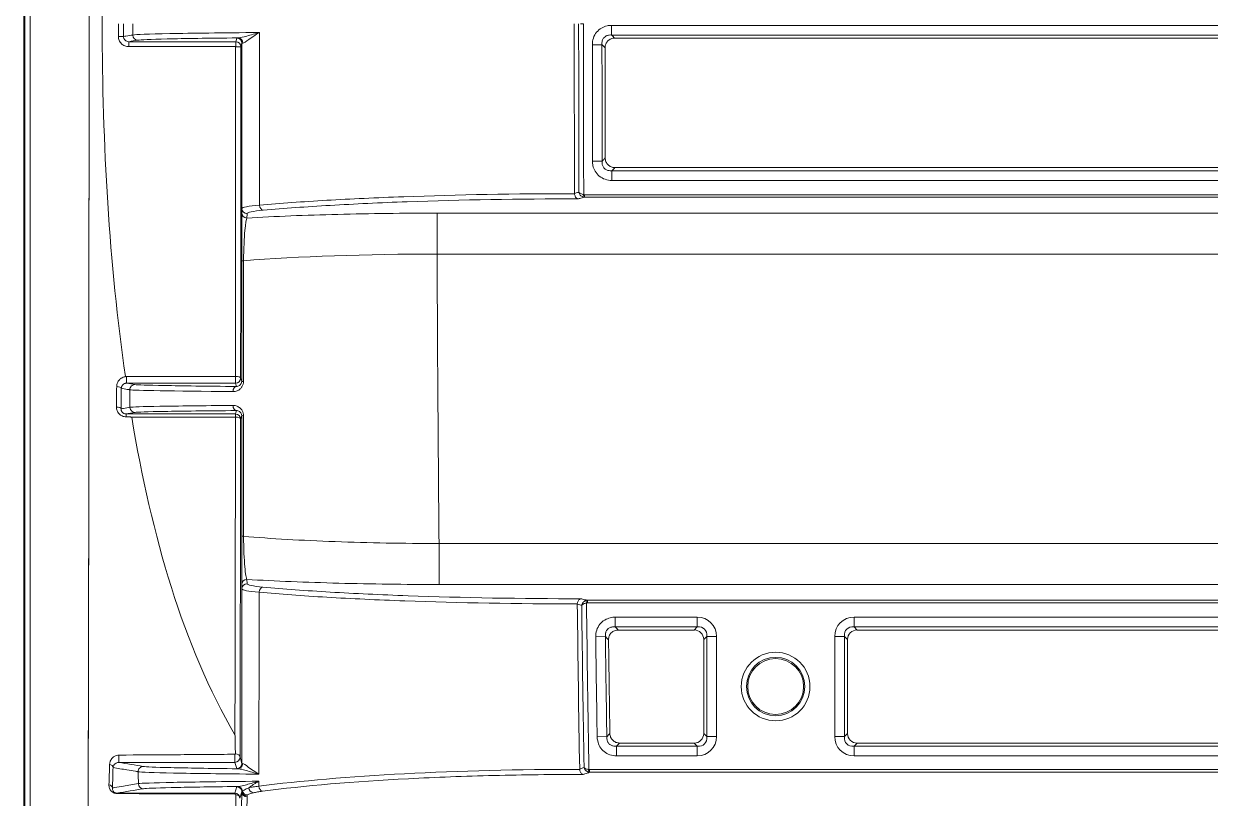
# Model space of a CAD drawing. Header units: inches. Extents: x -3 to 209, y -384 to 20.
# Drawn here: x 199.685 to 200.566, y -371.003 to -370.428 of the extents above; entities that cross this region are included whole.
import ezdxf

# ---------------------------------------------------------------- set-up
doc = ezdxf.new("R2010")
doc.units = ezdxf.units.IN
doc.header["$MEASUREMENT"] = 0
doc.layers.add('HVAC-Equipos', color=3, linetype='Continuous')

# ---------------------------------------------------------------- blocks, each defined once
blk = doc.blocks.new('td-100-silent')
at = {"lineweight": 0}
for p, q in [((0.04148, -0.104), (0.04148, 0.104)), ((0.04098, 0.10352), (0.04098, -0.10352)), ((0.04086, -0.09998), (0.04086, 0.09998)), ((0.09502, 0), (0.09531, 0)), ((0.09805, -0.00016), (0.28037, -0.00016)), ((0.09805, -0.00016), (0.09805, -0.0011)), ((0.28037, -0.0011), (0.09805, -0.0011)), ((0.05107, -0.00175), (0.06148, -0.00175)), ((0.05107, -0.00223), (0.05107, -0.00175)), ((0.06148, -0.00223), (0.05107, -0.00223)), ((0.06148, -0.00175), (0.06158, -0.00139)), ((0.06148, -0.00223), (0.06148, -0.00175)), ((0.06208, -0.00189), (0.06198, -0.00225)), ((0.09617, -0.00204), (0.09711, -0.00204)), ((0.28006, -0.0014), (0.09835, -0.0014)), ((0.09618, -0.01337), (0.09712, -0.01337)), ((0.09806, -0.01431), (0.09806, -0.01525)), ((0.09806, -0.01431), (0.28037, -0.01431)), ((0.09837, -0.014), (0.28006, -0.014)), ((0.28037, -0.01525), (0.09806, -0.01525)), ((0.09526, -0.01686), (0.09533, -0.01663)), ((0.09542, -0.01664), (0.2753, -0.01664)), ((0.09542, -0.01664), (0.09542, -0.01689)), ((0.2753, -0.01689), (0.09542, -0.01689)), ((0.06207, -0.01841), (0.06208, -0.01799)), ((0.08107, -0.01843), (0.2753, -0.01843)), ((0.08107, -0.02242), (0.08107, -0.01843)), ((0.06258, -0.01849), (0.06257, -0.01891)), ((0.2753, -0.02242), (0.08107, -0.02242)), ((0.05087, -0.03432), (0.06146, -0.03432)), ((0.05087, -0.03432), (0.05087, -0.03498)), ((0.06146, -0.03432), (0.06146, -0.03498)), ((0.06196, -0.03448), (0.06206, -0.0348)), ((0.06146, -0.03498), (0.05087, -0.03498)), ((0.06155, -0.0353), (0.06146, -0.03498)), ((0.05081, -0.03797), (0.06146, -0.03797)), ((0.05081, -0.03825), (0.05081, -0.03797)), ((0.06146, -0.03797), (0.06155, -0.03765)), ((0.06146, -0.03829), (0.06146, -0.03797)), ((0.06146, -0.03829), (0.05136, -0.03829)), ((0.06206, -0.03814), (0.06196, -0.03847)), ((0.08126, -0.05457), (0.08126, -0.05058)), ((0.08126, -0.05058), (0.2753, -0.05058)), ((0.06257, -0.05408), (0.06258, -0.05449)), ((0.06208, -0.05499), (0.06207, -0.05458)), ((0.2753, -0.05457), (0.08126, -0.05457)), ((0.0956, -0.05637), (0.09553, -0.05614)), ((0.09569, -0.05611), (0.2753, -0.05611)), ((0.09569, -0.05611), (0.09569, -0.05636)), ((0.2753, -0.05636), (0.09569, -0.05636)), ((0.09838, -0.05775), (0.10637, -0.05775)), ((0.09838, -0.05775), (0.09838, -0.05869)), ((0.10637, -0.05869), (0.09838, -0.05869)), ((0.10606, -0.059), (0.10637, -0.05869)), ((0.10637, -0.05775), (0.10637, -0.05869)), ((0.12163, -0.05775), (0.25019, -0.05775)), ((0.12163, -0.05869), (0.12163, -0.05775)), ((0.25019, -0.05869), (0.12163, -0.05869)), ((0.12163, -0.05869), (0.12194, -0.059)), ((0.09744, -0.05964), (0.0965, -0.05966)), ((0.10606, -0.059), (0.09869, -0.059)), ((0.10731, -0.05963), (0.107, -0.05994)), ((0.107, -0.06906), (0.107, -0.05994)), ((0.10731, -0.06937), (0.10731, -0.05963)), ((0.10825, -0.05963), (0.10731, -0.05963)), ((0.10825, -0.05963), (0.10825, -0.06937)), ((0.11975, -0.06937), (0.11975, -0.05963)), ((0.12069, -0.05963), (0.11975, -0.05963)), ((0.12069, -0.05963), (0.12069, -0.06937)), ((0.121, -0.05994), (0.12069, -0.05963)), ((0.121, -0.06906), (0.121, -0.05994)), ((0.24988, -0.059), (0.12194, -0.059)), ((0.107, -0.06906), (0.10731, -0.06937)), ((0.12069, -0.06937), (0.121, -0.06906)), ((0.09758, -0.06938), (0.09664, -0.0694)), ((0.09852, -0.07031), (0.10637, -0.07031)), ((0.09852, -0.07031), (0.09852, -0.07125)), ((0.09882, -0.07), (0.10606, -0.07)), ((0.10637, -0.07031), (0.10606, -0.07)), ((0.10637, -0.07031), (0.10637, -0.07125)), ((0.10825, -0.06937), (0.10731, -0.06937)), ((0.12069, -0.06937), (0.11975, -0.06937)), ((0.12194, -0.07), (0.12163, -0.07031)), ((0.12163, -0.07125), (0.12163, -0.07031)), ((0.12163, -0.07031), (0.25019, -0.07031)), ((0.12194, -0.07), (0.24988, -0.07)), ((0.05011, -0.07117), (0.05011, -0.07189)), ((0.0614, -0.07108), (0.0614, -0.07189)), ((0.0619, -0.07139), (0.06208, -0.07199)), ((0.10637, -0.07125), (0.09852, -0.07125)), ((0.25019, -0.07125), (0.12163, -0.07125)), ((0.0614, -0.07189), (0.05011, -0.07189)), ((0.06158, -0.07249), (0.0614, -0.07189)), ((0.09577, -0.07282), (0.09583, -0.07258)), ((0.09591, -0.07259), (0.29, -0.07259)), ((0.09591, -0.07259), (0.09591, -0.07284)), ((0.29, -0.07284), (0.09591, -0.07284)), ((0.04993, -0.07488), (0.06139, -0.07488)), ((0.04993, -0.07492), (0.04993, -0.07488)), ((0.06139, -0.07488), (0.06158, -0.07424)), ((0.06139, -0.07496), (0.06139, -0.07488)), ((0.06186, -0.08498), (0.06208, -0.07475)), ((0.06208, -0.07475), (0.06189, -0.07538)), ((0.06258, -0.07525), (0.06236, -0.08571))]:
    blk.add_line(p, q, dxfattribs=at)
at = {"lineweight": 0, "extrusion": (0, 0, -1)}
for radius in [0.00334, 0.00272, 0.00272]:
    blk.add_circle((-0.114, -0.0645), radius, dxfattribs=at)
at = {"lineweight": 0}
blk.add_circle((0.114, -0.0645), 0.00284, dxfattribs=at)
for centre, major_axis, ratio, start_param, end_param in [((0.04694, 0), (0, 0.1041), 0.002618, 3.332966, 6.091844), ((0.04694, 0), (0, -0.104), 0.002618, 0.209374, 2.932219), ((0.05197, -0.0011), (-0.000082, 0.000493), 0.998592, 1.406197, 2.976355), ((0.05007, -0.00125), (0.0005, 0), 0.011926, 0.052364, 1.570801), ((0.0612, 0), (0, -0.104), 0.002631, 1.234527, 1.549304), ((0.06148, -0.00225), (0.000479, -0.000144), 0.999958, 0.291485, 1.862235), ((0.06148, -0.00225), (0.0005, 0), 0.02149, 0.002617, 1.570796), ((0.06158, -0.00189), (0.000479, -0.000144), 0.999958, 0.291485, 1.862235), ((0.06168, -0.00188), (0.000025, -0.000499), 0.984964, 1.521822, 3.091058), ((0.0617, 0), (0, -0.1045), 0.002618, 1.234527, 1.549304), ((0.06257, -0.01841), (0.0005, -0.000015), 0.996191, 3.171622, 4.74219), ((0.06258, -0.01799), (0.0005, -0.000015), 0.996191, 3.171622, 4.74219), ((0.06416, -0.01765), (0.000044, -0.000498), 0.711098, 4.651462, 6.158905), ((0.06256, -0.02306), (0.0005, 0), 0.003222, 3.144211, 4.033731), ((0.06146, -0.03448), (0.0005, 0), 0.329967, 0.002773, 1.571098), ((0.06146, -0.03448), (-0.000479, -0.000144), 0.999958, 1.279357, 2.850108), ((0.04985, -0.03548), (0.0005, -0.000006), 0.33954, 0.05567, 1.47617), ((0.05168, -0.03562), (0.000082, 0.000493), 0.998589, 0.165058, 1.741765), ((0.06155, -0.0358), (-0.000004, -0.0005), 0.663929, 3.153263, 4.7218), ((0.06256, -0.0348), (0.0005, 0), 0.005057, 3.144211, 4.031134), ((0.04983, -0.03748), (0.0005, -0.000007), 0.358597, 0.056094, 1.462009), ((0.05169, -0.03733), (-0.000082, 0.000493), 0.998595, 1.412562, 2.976182), ((0.06155, -0.03715), (0.000004, -0.0005), 0.664268, 4.711692, 6.271511), ((0.06146, -0.03848), (0.000479, -0.000144), 0.999958, 0.291485, 1.862235), ((0.0612, 0), (0, -0.104), 0.002631, 0.842841, 1.193769), ((0.06146, -0.03847), (0.0005, -0.000001), 0.368158, 0.002816, 1.571178), ((0.0617, 0), (0, -0.1045), 0.002618, 0.818743, 1.193769), ((0.06256, -0.03814), (-0.0005, 0), 0.005629, 0.002618, 0.888586), ((0.06256, -0.04988), (-0.0005, 0), 0.007868, 0.002618, 0.884375), ((0.06257, -0.05458), (-0.0005, -0.000015), 0.996191, 4.682588, 6.253156), ((0.06258, -0.05499), (-0.0005, -0.000015), 0.996191, 4.682588, 6.253156), ((0.06413, -0.05532), (-0.000045, -0.000498), 0.717451, 3.267036, 4.785154), ((0.10612, -0.05988), (0.000962, 0.000962), 0.735147, 5.55641, 7.00996), ((0.12188, -0.05988), (0.000962, -0.000962), 0.735147, 2.414818, 3.868368), ((0.10594, -0.06006), (-0.000795, -0.000795), 0.889126, 2.414818, 3.868368), ((0.12206, -0.06006), (0.000795, -0.000795), 0.889126, 2.414818, 3.868368), ((0.10594, -0.06894), (-0.000795, 0.000795), 0.889126, 2.414818, 3.868368), ((0.12206, -0.06894), (0.000795, 0.000795), 0.889126, 2.414818, 3.868368), ((0.10612, -0.06912), (0.000962, -0.000962), 0.735147, 5.55641, 7.00996), ((0.12188, -0.06912), (0.000962, 0.000962), 0.735147, 2.414818, 3.868368), ((0.0614, -0.07138), (-0.000479, -0.000144), 0.999958, 1.279357, 2.850108), ((0.0614, -0.07139), (0.0005, -0.000001), 0.683139, 0.003585, 1.480991), ((0.04905, -0.0724), (0.0005, -0.000017), 0.692587, 0.072618, 1.267345), ((0.05249, -0.07278), (0.000082, 0.000493), 0.998583, 0.164748, 1.752226), ((0.06158, -0.07198), (-0.000479, -0.000144), 0.999958, 1.279357, 2.850108), ((0.06165, -0.072), (-0.000029, -0.000499), 0.988802, 0.058508, 1.630621), ((0.04899, -0.07439), (0.0005, -0.000018), 0.711608, 0.074561, 1.256881), ((0.05251, -0.07395), (-0.000082, 0.000493), 0.998599, 1.423256, 2.975907), ((0.06139, -0.07538), (0.000479, -0.000144), 0.999958, 0.291485, 1.862235), ((0.06139, -0.07538), (0.0005, -0.000001), 0.721303, 0.00378, 1.404343), ((0.06158, -0.07475), (0.000479, -0.000144), 0.999958, 0.381014, 1.862235), ((0.06166, -0.07473), (0.000028, -0.000499), 0.987796, 1.701458, 3.085534), ((0.06258, -0.07465), (-0.000499, -0.000031), 0.992518, 0.027749, 1.509274), ((0.06158, -0.07475), (0.00009, 0.000571), 0.86178, 4.847584, 4.937114), ((0.06258, -0.07475), (-0.0005, 0.000011), 0.992543, 0.021479, 1.591956), ((0.06263, -0.07455), (-0.000335, 0.000371), 0.983654, 1.030536, 2.398195), ((0.0632, -0.07434), (-0.000116, 0.000486), 0.883302, 1.372551, 2.878614), ((0.06409, -0.07419), (-0.000064, 0.000496), 0.724325, 1.489935, 2.963898), ((0.06158, -0.07525), (0.00016, 0.00107), 0.92588, 4.85268, 4.942209)]:
    blk.add_ellipse(centre, major_axis=major_axis, ratio=ratio, start_param=start_param, end_param=end_param, dxfattribs=at)
at = {"lineweight": 0, "extrusion": (0, 0, -1)}
for centre, major_axis in [((0.10612, -0.05988), (-0.00159, -0.00159)), ((0.12188, -0.05988), (0.00159, -0.00159)), ((0.10612, -0.06912), (-0.00159, 0.00159)), ((0.12188, -0.06912), (0.00159, 0.00159))]:
    blk.add_ellipse(centre, major_axis=major_axis, ratio=0.889126, start_param=2.414818, end_param=3.868368, dxfattribs=at)
at = {"lineweight": 0}
for points, knots in [([(0.05075, -0.03432), (0.04997, -0.02887), (0.0494, -0.02317), (0.04867, -0.01172), (0.04849, -0.00592), (0.04849, 0.00584), (0.04867, 0.01168), (0.0494, 0.02314), (0.04996, 0.02882), (0.05075, 0.03432)], [0, 0, 0, 0, 0.25, 0.25, 0.5, 0.5, 0.75, 0.75, 1, 1, 1, 1]), ([(0.05057, -0.00125), (0.05058, -0.00124), (0.05059, -0.00124), (0.0506, -0.00124), (0.05067, -0.00123), (0.05073, -0.00122), (0.0508, -0.00121), (0.05103, -0.00117), (0.05125, -0.00113), (0.05147, -0.0011)], [0, 0, 0, 0, 0.030356, 0.030356, 0.030356, 0.261457, 0.261457, 0.261457, 1, 1, 1, 1]), ([(0.05147, -0.0011), (0.05175, -0.00105), (0.05296, -0.00101), (0.05719, -0.00092), (0.06012, -0.00089), (0.06381, -0.00085)], [0, 0, 0, 0, 0.5, 0.5, 1, 1, 1, 1]), ([(0.06168, -0.00138), (0.06186, -0.00137), (0.06206, -0.00133), (0.06229, -0.00127), (0.06265, -0.00119), (0.06306, -0.00106), (0.06351, -0.00094), (0.0636, -0.00091), (0.0637, -0.00088), (0.0638, -0.00086), (0.0638, -0.00086), (0.06381, -0.00086), (0.06381, -0.00085)], [0, 0, 0, 0, 0.346114, 0.346114, 0.346114, 0.882693, 0.882693, 0.882693, 0.995468, 0.995468, 0.995468, 1, 1, 1, 1]), ([(0.09617, -0.00204), (0.09617, -0.00182), (0.0962, -0.0016), (0.09627, -0.0014), (0.09634, -0.00119), (0.09645, -0.00099), (0.09659, -0.00083), (0.09672, -0.00067), (0.09688, -0.00053), (0.09705, -0.00043), (0.09722, -0.00032), (0.09742, -0.00025), (0.09761, -0.0002), (0.09775, -0.00017), (0.0979, -0.00016), (0.09805, -0.00016)], [0, 0, 0, 0, 0.220036, 0.220036, 0.220036, 0.441092, 0.441092, 0.441092, 0.649184, 0.649184, 0.649184, 0.851916, 0.851916, 0.851916, 1, 1, 1, 1]), ([(0.09805, -0.0011), (0.09797, -0.00109), (0.09789, -0.00109), (0.09781, -0.0011), (0.09771, -0.00111), (0.0976, -0.00114), (0.09751, -0.00119), (0.09744, -0.00123), (0.09737, -0.00129), (0.09731, -0.00135), (0.0973, -0.00136), (0.09729, -0.00138), (0.09728, -0.00139), (0.09722, -0.00147), (0.09717, -0.00156), (0.09714, -0.00165), (0.09714, -0.00166), (0.09714, -0.00168), (0.09713, -0.00169), (0.0971, -0.0018), (0.0971, -0.00192), (0.09711, -0.00204)], [0, 0, 0, 0, 0.156634, 0.156634, 0.156634, 0.358485, 0.358485, 0.358485, 0.52393, 0.52393, 0.52393, 0.555689, 0.555689, 0.555689, 0.746216, 0.746216, 0.746216, 0.770123, 0.770123, 0.770123, 1, 1, 1, 1]), ([(0.05107, -0.00223), (0.051, -0.00223), (0.05094, -0.00223), (0.05081, -0.0022), (0.05075, -0.00218), (0.05063, -0.00213), (0.05057, -0.0021), (0.05046, -0.00203), (0.05041, -0.00199), (0.05032, -0.0019), (0.05027, -0.00185), (0.0502, -0.00174), (0.05017, -0.00168), (0.05012, -0.00156), (0.0501, -0.0015), (0.05008, -0.00137), (0.05007, -0.00131), (0.05007, -0.00124)], [0, 0, 0, 0, 0.125, 0.125, 0.25, 0.25, 0.375, 0.375, 0.5, 0.5, 0.625, 0.625, 0.75, 0.75, 0.875, 0.875, 1, 1, 1, 1]), ([(0.05057, -0.00125), (0.05057, -0.00128), (0.05057, -0.00131), (0.05058, -0.00138), (0.05059, -0.00141), (0.05062, -0.00147), (0.05063, -0.0015), (0.05067, -0.00155), (0.05069, -0.00158), (0.05076, -0.00165), (0.05082, -0.00168), (0.05094, -0.00173), (0.051, -0.00175), (0.05107, -0.00175)], [0, 0, 0, 0, 0.125, 0.125, 0.25, 0.25, 0.375, 0.375, 0.5, 0.5, 0.75, 0.75, 1, 1, 1, 1]), ([(0.06168, -0.00138), (0.05878, -0.00141), (0.05648, -0.00144), (0.05316, -0.00152), (0.05221, -0.00156), (0.05197, -0.0016)], [0, 0, 0, 0, 0.5, 0.5, 1, 1, 1, 1]), ([(0.09618, -0.01337), (0.09618, -0.01213), (0.09618, -0.01089), (0.09618, -0.00965), (0.09617, -0.00841), (0.09617, -0.00717), (0.09617, -0.00593), (0.09617, -0.00464), (0.09617, -0.00334), (0.09617, -0.00204)], [0, 0, 0, 0, 0.3281, 0.3281, 0.3281, 0.656201, 0.656201, 0.656201, 1, 1, 1, 1]), ([(0.09711, -0.00204), (0.09711, -0.00215), (0.09711, -0.00227), (0.09711, -0.00238), (0.09711, -0.00259), (0.09711, -0.00279), (0.09711, -0.003), (0.09711, -0.00646), (0.09712, -0.00991), (0.09712, -0.01337)], [0, 0, 0, 0, 0.030355, 0.030355, 0.030355, 0.084959, 0.084959, 0.084959, 1, 1, 1, 1]), ([(0.09742, -0.00234), (0.09732, -0.00225), (0.09723, -0.00216), (0.09714, -0.00207), (0.09713, -0.00206), (0.09712, -0.00205), (0.09711, -0.00204)], [0, 0, 0, 0, 0.890715, 0.890715, 0.890715, 1, 1, 1, 1]), ([(0.09835, -0.0014), (0.09829, -0.0014), (0.09823, -0.00141), (0.09811, -0.00143), (0.09805, -0.00145), (0.09793, -0.00149), (0.09788, -0.00152), (0.09778, -0.00159), (0.09773, -0.00163), (0.09764, -0.00172), (0.0976, -0.00176), (0.09753, -0.00187), (0.09751, -0.00192), (0.09746, -0.00204), (0.09744, -0.0021), (0.09742, -0.00222), (0.09742, -0.00228), (0.09742, -0.00234)], [0, 0, 0, 0, 0.125, 0.125, 0.25, 0.25, 0.375, 0.375, 0.5, 0.5, 0.625, 0.625, 0.75, 0.75, 0.875, 0.875, 1, 1, 1, 1]), ([(0.09742, -0.00234), (0.09742, -0.00236), (0.09742, -0.00237), (0.09742, -0.00238), (0.09742, -0.00259), (0.09742, -0.00279), (0.09742, -0.003), (0.09742, -0.00635), (0.09742, -0.00971), (0.09743, -0.01306)], [0, 0, 0, 0, 0.003487, 0.003487, 0.003487, 0.061211, 0.061211, 0.061211, 1, 1, 1, 1]), ([(0.09806, -0.01525), (0.09785, -0.01525), (0.09763, -0.01521), (0.09742, -0.01514), (0.09722, -0.01507), (0.09702, -0.01496), (0.09685, -0.01483), (0.09669, -0.0147), (0.09656, -0.01454), (0.09645, -0.01436), (0.09635, -0.01419), (0.09627, -0.014), (0.09623, -0.0138), (0.0962, -0.01366), (0.09618, -0.01352), (0.09618, -0.01337)], [0, 0, 0, 0, 0.220371, 0.220371, 0.220371, 0.441759, 0.441759, 0.441759, 0.650229, 0.650229, 0.650229, 0.853402, 0.853402, 0.853402, 1, 1, 1, 1]), ([(0.09712, -0.01337), (0.09713, -0.01336), (0.09715, -0.01335), (0.09716, -0.01334), (0.09723, -0.01326), (0.0973, -0.01319), (0.09737, -0.01312), (0.09739, -0.0131), (0.09741, -0.01308), (0.09743, -0.01306)], [0, 0, 0, 0, 0.109287, 0.109287, 0.109287, 0.818359, 0.818359, 0.818359, 1, 1, 1, 1]), ([(0.09712, -0.01337), (0.09712, -0.01345), (0.09712, -0.01353), (0.09713, -0.01361), (0.09714, -0.01371), (0.09717, -0.01381), (0.09722, -0.0139), (0.09726, -0.01398), (0.09731, -0.01405), (0.09738, -0.01411), (0.09739, -0.01412), (0.0974, -0.01413), (0.09742, -0.01414), (0.09749, -0.0142), (0.09759, -0.01424), (0.09768, -0.01427), (0.09769, -0.01428), (0.0977, -0.01428), (0.09771, -0.01428), (0.09783, -0.01431), (0.09795, -0.01432), (0.09806, -0.01431)], [0, 0, 0, 0, 0.155063, 0.155063, 0.155063, 0.357434, 0.357434, 0.357434, 0.523879, 0.523879, 0.523879, 0.55508, 0.55508, 0.55508, 0.745831, 0.745831, 0.745831, 0.769833, 0.769833, 0.769833, 1, 1, 1, 1]), ([(0.09743, -0.01306), (0.09743, -0.01312), (0.09743, -0.01319), (0.09746, -0.01331), (0.09747, -0.01337), (0.09752, -0.01348), (0.09755, -0.01354), (0.09762, -0.01364), (0.09765, -0.01369), (0.09774, -0.01377), (0.09779, -0.01381), (0.09789, -0.01388), (0.09795, -0.01391), (0.09806, -0.01395), (0.09812, -0.01397), (0.09824, -0.01399), (0.09831, -0.014), (0.09837, -0.014)], [0, 0, 0, 0, 0.125, 0.125, 0.25, 0.25, 0.375, 0.375, 0.5, 0.5, 0.625, 0.625, 0.75, 0.75, 0.875, 0.875, 1, 1, 1, 1]), ([(0.09837, -0.014), (0.09835, -0.01402), (0.09833, -0.01404), (0.09831, -0.01406), (0.09823, -0.01414), (0.09815, -0.01422), (0.09806, -0.01431)], [0, 0, 0, 0, 0.181641, 0.181641, 0.181641, 1, 1, 1, 1]), ([(0.06381, -0.01765), (0.06582, -0.01748), (0.06799, -0.01732), (0.07267, -0.01705), (0.0752, -0.01693), (0.08306, -0.01664), (0.08871, -0.01654), (0.09444, -0.01654)], [0, 0, 0, 0, 0.25, 0.25, 0.5, 0.5, 1, 1, 1, 1]), ([(0.09479, -0.01704), (0.08906, -0.01704), (0.08341, -0.01713), (0.07555, -0.01742), (0.07302, -0.01754), (0.06834, -0.01781), (0.06617, -0.01797), (0.06416, -0.01815)], [0, 0, 0, 0, 0.5, 0.5, 0.75, 0.75, 1, 1, 1, 1]), ([(0.09444, -0.01651), (0.09449, -0.0165), (0.09455, -0.01649), (0.09461, -0.01647), (0.09469, -0.01645), (0.09478, -0.01643), (0.09486, -0.01641)], [0, 0, 0, 0, 0.399914, 0.399914, 0.399914, 1, 1, 1, 1]), ([(0.09444, -0.01654), (0.09444, -0.01659), (0.09445, -0.01664), (0.09446, -0.01669), (0.09448, -0.01673), (0.09449, -0.01678), (0.09451, -0.01682), (0.09453, -0.01686), (0.09456, -0.01689), (0.09459, -0.01693), (0.09462, -0.01696), (0.09465, -0.01699), (0.09469, -0.01701), (0.09472, -0.01702), (0.09475, -0.01704), (0.09478, -0.01704), (0.09478, -0.01704), (0.09479, -0.01704), (0.09479, -0.01704)], [0, 0, 0, 0, 0.181957, 0.181957, 0.181957, 0.362775, 0.362775, 0.362775, 0.559656, 0.559656, 0.559656, 0.793128, 0.793128, 0.793128, 0.994428, 0.994428, 0.994428, 1, 1, 1, 1]), ([(0.09542, -0.01689), (0.09533, -0.01691), (0.09525, -0.01693), (0.09517, -0.01695), (0.0951, -0.01697), (0.09502, -0.01698), (0.09495, -0.017), (0.09492, -0.01701), (0.09488, -0.01702), (0.09484, -0.01703), (0.09482, -0.01703), (0.09481, -0.01704), (0.09479, -0.01704)], [0, 0, 0, 0, 0.396638, 0.396638, 0.396638, 0.737061, 0.737061, 0.737061, 0.915308, 0.915308, 0.915308, 1, 1, 1, 1]), ([(0.09486, -0.01641), (0.09487, -0.01642), (0.09489, -0.01644), (0.09493, -0.01648), (0.09495, -0.01649), (0.09499, -0.01652), (0.09505, -0.01655), (0.09511, -0.01657), (0.09516, -0.01659), (0.09521, -0.0166), (0.09526, -0.01661), (0.09528, -0.01662), (0.09531, -0.01662), (0.09533, -0.01663)], [0, 0, 0, 0, 0.04536, 0.15332, 0.290146, 0.290146, 0.636579, 0.636579, 0.636579, 0.877693, 0.877693, 0.877693, 1, 1, 1, 1]), ([(0.09486, -0.01641), (0.09487, -0.01646), (0.09489, -0.01651), (0.09493, -0.0166), (0.09496, -0.01664), (0.09503, -0.01672), (0.09507, -0.01676), (0.09516, -0.01682), (0.09521, -0.01684), (0.09526, -0.01686)], [0, 0, 0, 0, 0.25, 0.25, 0.5, 0.5, 0.75, 0.75, 1, 1, 1, 1]), ([(0.06206, -0.02306), (0.06206, -0.02178), (0.06206, -0.02059), (0.06206, -0.019), (0.06207, -0.01852), (0.06207, -0.01841)], [0, 0, 0, 0, 0.5, 0.5, 1, 1, 1, 1]), ([(0.06257, -0.01891), (0.0653, -0.01875), (0.06828, -0.01863), (0.07456, -0.01847), (0.07778, -0.01843), (0.08107, -0.01843)], [0, 0, 0, 0, 0.5, 0.5, 1, 1, 1, 1]), ([(0.06257, -0.01891), (0.0625, -0.01901), (0.06243, -0.01943), (0.06231, -0.02083), (0.06225, -0.02189), (0.06224, -0.02306)], [0, 0, 0, 0, 0.5, 0.5, 1, 1, 1, 1]), ([(0.05075, -0.03432), (0.05074, -0.03433), (0.05069, -0.03435), (0.05067, -0.03435), (0.05058, -0.03438), (0.0505, -0.03441), (0.05042, -0.03445), (0.05037, -0.03448), (0.05033, -0.03451), (0.05028, -0.03455), (0.05024, -0.03458), (0.0502, -0.03462), (0.05016, -0.03466), (0.05012, -0.0347), (0.05009, -0.03475), (0.05006, -0.0348), (0.05003, -0.03484), (0.05, -0.03489), (0.04998, -0.03494), (0.04996, -0.03499), (0.04994, -0.03505), (0.04993, -0.0351), (0.04991, -0.03517), (0.0499, -0.03524), (0.0499, -0.03532)], [0, 0, 0, 0, 0.015778, 0.061008, 0.061008, 0.244043, 0.244043, 0.244043, 0.363198, 0.363198, 0.363198, 0.482345, 0.482345, 0.482345, 0.601473, 0.601473, 0.601473, 0.720582, 0.720582, 0.720582, 0.839678, 0.839678, 0.839678, 1, 1, 1, 1]), ([(0.05087, -0.03498), (0.05083, -0.03498), (0.0508, -0.03499), (0.05073, -0.035), (0.05069, -0.03501), (0.0506, -0.03506), (0.05054, -0.0351), (0.05047, -0.03517), (0.05045, -0.03519), (0.05042, -0.03525), (0.0504, -0.03527), (0.05038, -0.03533), (0.05037, -0.03536), (0.05036, -0.03542), (0.05035, -0.03545), (0.05035, -0.03548)], [0, 0, 0, 0, 0.125, 0.125, 0.25, 0.25, 0.5, 0.5, 0.625, 0.625, 0.75, 0.75, 0.875, 0.875, 1, 1, 1, 1]), ([(0.05118, -0.03562), (0.05116, -0.03562), (0.05115, -0.03561), (0.05113, -0.03561), (0.05106, -0.0356), (0.05099, -0.03559), (0.05092, -0.03558), (0.05073, -0.03554), (0.05054, -0.03551), (0.05035, -0.03548)], [0, 0, 0, 0, 0.063181, 0.063181, 0.063181, 0.315903, 0.315903, 0.315903, 1, 1, 1, 1]), ([(0.05119, -0.03733), (0.05119, -0.03706), (0.05119, -0.03678), (0.05119, -0.03651), (0.05118, -0.03621), (0.05118, -0.03592), (0.05118, -0.03562)], [0, 0, 0, 0, 0.478852, 0.478852, 0.478852, 1, 1, 1, 1]), ([(0.05168, -0.03512), (0.05189, -0.03515), (0.05287, -0.03518), (0.05625, -0.03524), (0.05862, -0.03527), (0.06155, -0.0353)], [0, 0, 0, 0, 0.5, 0.5, 1, 1, 1, 1]), ([(0.06224, -0.0348), (0.06224, -0.0349), (0.06223, -0.03499), (0.0622, -0.03508), (0.06218, -0.03517), (0.06214, -0.03525), (0.06209, -0.03532), (0.06204, -0.0354), (0.06199, -0.03547), (0.06192, -0.03553), (0.06183, -0.03562), (0.06172, -0.03568), (0.06161, -0.03573), (0.06148, -0.03578), (0.06135, -0.0358), (0.06122, -0.0358)], [0, 0, 0, 0, 0.152531, 0.152531, 0.152531, 0.304714, 0.304714, 0.304714, 0.468531, 0.468531, 0.468531, 0.71895, 0.71895, 0.71895, 1, 1, 1, 1]), ([(0.06155, -0.0353), (0.0616, -0.0353), (0.06165, -0.03529), (0.06175, -0.03526), (0.0618, -0.03524), (0.06187, -0.03519), (0.0619, -0.03517), (0.06194, -0.03512), (0.06196, -0.03509), (0.062, -0.03503), (0.06202, -0.03499), (0.06204, -0.03492), (0.06205, -0.0349), (0.06205, -0.03485), (0.06206, -0.03483), (0.06206, -0.0348)], [0, 0, 0, 0, 0.25, 0.25, 0.5, 0.5, 0.625, 0.625, 0.75, 0.75, 0.875, 0.875, 0.9375, 0.9375, 1, 1, 1, 1]), ([(0.04988, -0.0373), (0.04988, -0.03742), (0.0499, -0.03754), (0.04999, -0.03776), (0.05005, -0.03787), (0.05022, -0.03805), (0.05032, -0.03812), (0.0505, -0.0382), (0.05056, -0.03822), (0.05068, -0.03825), (0.05074, -0.03825), (0.05081, -0.03825)], [0, 0, 0, 0, 0.25, 0.25, 0.5, 0.5, 0.75, 0.75, 0.875, 0.875, 1, 1, 1, 1]), ([(0.05033, -0.03747), (0.05032, -0.03753), (0.05033, -0.03759), (0.05037, -0.0377), (0.0504, -0.03775), (0.05046, -0.03783), (0.05048, -0.03785), (0.05054, -0.03789), (0.05056, -0.03791), (0.05063, -0.03794), (0.05066, -0.03795), (0.05073, -0.03797), (0.05077, -0.03797), (0.05081, -0.03797)], [0, 0, 0, 0, 0.25, 0.25, 0.5, 0.5, 0.625, 0.625, 0.75, 0.75, 0.875, 0.875, 1, 1, 1, 1]), ([(0.05033, -0.03747), (0.05033, -0.03747), (0.05034, -0.03747), (0.05035, -0.03747), (0.05042, -0.03746), (0.05049, -0.03745), (0.05056, -0.03743), (0.05077, -0.0374), (0.05098, -0.03736), (0.05119, -0.03733)], [0, 0, 0, 0, 0.029523, 0.029523, 0.029523, 0.270913, 0.270913, 0.270913, 1, 1, 1, 1]), ([(0.05119, -0.03733), (0.0514, -0.03729), (0.0524, -0.03726), (0.05583, -0.0372), (0.05824, -0.03717), (0.06122, -0.03715)], [0, 0, 0, 0, 0.5, 0.5, 1, 1, 1, 1]), ([(0.06155, -0.03765), (0.05862, -0.03767), (0.05625, -0.0377), (0.05288, -0.03776), (0.0519, -0.03779), (0.05169, -0.03783)], [0, 0, 0, 0, 0.5, 0.5, 1, 1, 1, 1]), ([(0.06122, -0.03715), (0.06135, -0.03715), (0.06148, -0.03717), (0.06161, -0.03722), (0.06171, -0.03726), (0.06182, -0.03733), (0.06192, -0.03741), (0.06199, -0.03748), (0.06206, -0.03756), (0.06211, -0.03765), (0.06215, -0.03773), (0.06219, -0.03782), (0.06221, -0.03791), (0.06223, -0.03798), (0.06224, -0.03806), (0.06224, -0.03814)], [0, 0, 0, 0, 0.280385, 0.280385, 0.280385, 0.525479, 0.525479, 0.525479, 0.715296, 0.715296, 0.715296, 0.872268, 0.872268, 0.872268, 1, 1, 1, 1]), ([(0.06206, -0.03814), (0.06206, -0.03809), (0.06205, -0.03804), (0.06202, -0.03795), (0.062, -0.03791), (0.06196, -0.03785), (0.06194, -0.03782), (0.0619, -0.03777), (0.06187, -0.03775), (0.0618, -0.0377), (0.06175, -0.03768), (0.06165, -0.03765), (0.0616, -0.03765), (0.06155, -0.03765)], [0, 0, 0, 0, 0.125, 0.125, 0.25, 0.25, 0.375, 0.375, 0.5, 0.5, 0.75, 0.75, 1, 1, 1, 1]), ([(0.05081, -0.03825), (0.05087, -0.03826), (0.05093, -0.03826), (0.051, -0.03826), (0.05104, -0.03826), (0.05108, -0.03826), (0.05112, -0.03827), (0.05115, -0.03827), (0.05118, -0.03827), (0.0512, -0.03827), (0.05122, -0.03827), (0.05124, -0.03827), (0.05126, -0.03827), (0.05127, -0.03827), (0.05128, -0.03828), (0.05129, -0.03828), (0.0513, -0.03828), (0.05131, -0.03828), (0.05132, -0.03828), (0.05132, -0.03828), (0.05133, -0.03828), (0.05133, -0.03828), (0.05135, -0.03828), (0.05135, -0.03828), (0.05136, -0.03829), (0.05136, -0.03829)], [0, 0, 0, 0, 0.33588, 0.33588, 0.33588, 0.559, 0.559, 0.559, 0.707191, 0.707191, 0.707191, 0.805602, 0.805602, 0.805602, 0.870948, 0.870948, 0.870948, 0.914337, 0.914337, 0.914337, 0.943152, 0.943152, 0.943152, 0.975028, 1, 1, 1, 1]), ([(0.06141, -0.0692), (0.05887, -0.06486), (0.05687, -0.06008), (0.05358, -0.04963), (0.05234, -0.04408), (0.05136, -0.03829)], [0, 0, 0, 0, 0.5, 0.5, 1, 1, 1, 1]), ([(0.06207, -0.05458), (0.06207, -0.05455), (0.06207, -0.0545), (0.06207, -0.05435), (0.06207, -0.05425), (0.06206, -0.05402), (0.06206, -0.05388), (0.06206, -0.05364), (0.06206, -0.05355), (0.06206, -0.05337), (0.06206, -0.05327), (0.06206, -0.05297), (0.06206, -0.05275), (0.06206, -0.05238), (0.06206, -0.05226), (0.06206, -0.05199), (0.06206, -0.05186), (0.06206, -0.05158), (0.06206, -0.05143), (0.06206, -0.05121), (0.06206, -0.05113), (0.06206, -0.05098), (0.06206, -0.05091), (0.06206, -0.05052), (0.06206, -0.05021), (0.06206, -0.04988)], [0, 0, 0, 0, 0.125, 0.125, 0.25, 0.25, 0.375, 0.375, 0.4375, 0.4375, 0.5, 0.5, 0.625, 0.625, 0.6875, 0.6875, 0.75, 0.75, 0.8125, 0.8125, 0.84375, 0.84375, 0.875, 0.875, 1, 1, 1, 1]), ([(0.06224, -0.04989), (0.06225, -0.05107), (0.0623, -0.05213), (0.06243, -0.05355), (0.0625, -0.05398), (0.06257, -0.05408)], [0, 0, 0, 0, 0.5, 0.5, 1, 1, 1, 1]), ([(0.06224, -0.04989), (0.06491, -0.05011), (0.0679, -0.05028), (0.07442, -0.05052), (0.07779, -0.05058), (0.08126, -0.05058)], [0, 0, 0, 0, 0.5, 0.5, 1, 1, 1, 1]), ([(0.08126, -0.05457), (0.07793, -0.05457), (0.07468, -0.05453), (0.06834, -0.05436), (0.06532, -0.05424), (0.06257, -0.05408)], [0, 0, 0, 0, 0.5, 0.5, 1, 1, 1, 1]), ([(0.09471, -0.05646), (0.08892, -0.05646), (0.08321, -0.05636), (0.07529, -0.05607), (0.07272, -0.05595), (0.06798, -0.05567), (0.06578, -0.05551), (0.06377, -0.05533)], [0, 0, 0, 0, 0.5, 0.5, 0.75, 0.75, 1, 1, 1, 1]), ([(0.06413, -0.05483), (0.06614, -0.05501), (0.06832, -0.05517), (0.07304, -0.05545), (0.0756, -0.05557), (0.08354, -0.05586), (0.08926, -0.05596), (0.09506, -0.05596)], [0, 0, 0, 0, 0.25, 0.25, 0.5, 0.5, 1, 1, 1, 1]), ([(0.09506, -0.05596), (0.09506, -0.05596), (0.09505, -0.05596), (0.09505, -0.05596), (0.09502, -0.05596), (0.09499, -0.05598), (0.09496, -0.05599), (0.09493, -0.05601), (0.09489, -0.05604), (0.09486, -0.05607), (0.09483, -0.05611), (0.09481, -0.05614), (0.09478, -0.05618), (0.09476, -0.05622), (0.09475, -0.05627), (0.09473, -0.05631), (0.09472, -0.05636), (0.09471, -0.05641), (0.09471, -0.05646)], [0, 0, 0, 0, 0.005574, 0.005574, 0.005574, 0.206647, 0.206647, 0.206647, 0.440124, 0.440124, 0.440124, 0.637067, 0.637067, 0.637067, 0.817965, 0.817965, 0.817965, 1, 1, 1, 1]), ([(0.09514, -0.05659), (0.09508, -0.05658), (0.09502, -0.05657), (0.09497, -0.05655), (0.09488, -0.05653), (0.09479, -0.05651), (0.09471, -0.05649)], [0, 0, 0, 0, 0.399751, 0.399751, 0.399751, 1, 1, 1, 1]), ([(0.09506, -0.05596), (0.09511, -0.05597), (0.09517, -0.05599), (0.09522, -0.056), (0.0953, -0.05602), (0.09537, -0.05603), (0.09544, -0.05605), (0.09552, -0.05607), (0.09561, -0.05609), (0.09569, -0.05611)], [0, 0, 0, 0, 0.262889, 0.262889, 0.262889, 0.601787, 0.601787, 0.601787, 1, 1, 1, 1]), ([(0.09514, -0.05659), (0.09515, -0.05655), (0.09516, -0.0565), (0.0952, -0.05641), (0.09523, -0.05636), (0.0953, -0.05628), (0.09534, -0.05625), (0.09543, -0.05618), (0.09548, -0.05616), (0.09553, -0.05614)], [0, 0, 0, 0, 0.25, 0.25, 0.5, 0.5, 0.75, 0.75, 1, 1, 1, 1]), ([(0.09514, -0.05659), (0.09515, -0.05658), (0.09516, -0.05657), (0.0952, -0.05653), (0.09522, -0.05652), (0.09526, -0.05649), (0.09532, -0.05646), (0.09538, -0.05643), (0.09543, -0.05642), (0.09548, -0.0564), (0.09553, -0.05639), (0.09555, -0.05638), (0.09558, -0.05638), (0.0956, -0.05637)], [0, 0, 0, 0, 0.045537, 0.153717, 0.290692, 0.290692, 0.636846, 0.636846, 0.636846, 0.882952, 0.882952, 0.882952, 1, 1, 1, 1]), ([(0.0965, -0.05966), (0.0965, -0.05944), (0.09653, -0.05922), (0.0966, -0.05901), (0.09666, -0.05881), (0.09677, -0.05861), (0.09691, -0.05844), (0.09703, -0.05828), (0.09719, -0.05814), (0.09737, -0.05803), (0.09754, -0.05793), (0.09773, -0.05785), (0.09792, -0.05781), (0.09807, -0.05777), (0.09823, -0.05775), (0.09838, -0.05775)], [0, 0, 0, 0, 0.21862, 0.21862, 0.21862, 0.438275, 0.438275, 0.438275, 0.644768, 0.644768, 0.644768, 0.845638, 0.845638, 0.845638, 1, 1, 1, 1]), ([(0.09838, -0.05869), (0.0983, -0.05869), (0.09821, -0.05869), (0.09813, -0.0587), (0.09803, -0.05871), (0.09793, -0.05874), (0.09783, -0.05879), (0.09776, -0.05883), (0.09769, -0.05889), (0.09763, -0.05895), (0.09762, -0.05897), (0.09761, -0.05898), (0.0976, -0.05899), (0.09754, -0.05907), (0.0975, -0.05916), (0.09747, -0.05926), (0.09747, -0.05927), (0.09746, -0.05928), (0.09746, -0.05929), (0.09743, -0.05941), (0.09743, -0.05953), (0.09744, -0.05964)], [0, 0, 0, 0, 0.16327, 0.16327, 0.16327, 0.362918, 0.362918, 0.362918, 0.524403, 0.524403, 0.524403, 0.558262, 0.558262, 0.558262, 0.747845, 0.747845, 0.747845, 0.771347, 0.771347, 0.771347, 1, 1, 1, 1]), ([(0.09838, -0.05869), (0.09847, -0.05878), (0.09855, -0.05886), (0.09864, -0.05895), (0.09866, -0.05897), (0.09867, -0.05898), (0.09869, -0.059)], [0, 0, 0, 0, 0.834274, 0.834274, 0.834274, 1, 1, 1, 1]), ([(0.09775, -0.05995), (0.09766, -0.05986), (0.09757, -0.05977), (0.09747, -0.05968), (0.09746, -0.05967), (0.09745, -0.05966), (0.09744, -0.05964)], [0, 0, 0, 0, 0.890711, 0.890711, 0.890711, 1, 1, 1, 1]), ([(0.09869, -0.059), (0.09863, -0.059), (0.09857, -0.05901), (0.09844, -0.05903), (0.09838, -0.05905), (0.09827, -0.05909), (0.09821, -0.05912), (0.09811, -0.05919), (0.09806, -0.05923), (0.09797, -0.05932), (0.09793, -0.05936), (0.09787, -0.05947), (0.09784, -0.05953), (0.09779, -0.05964), (0.09778, -0.0597), (0.09775, -0.05983), (0.09775, -0.05989), (0.09775, -0.05995)], [0, 0, 0, 0, 0.125, 0.125, 0.25, 0.25, 0.375, 0.375, 0.5, 0.5, 0.625, 0.625, 0.75, 0.75, 0.875, 0.875, 1, 1, 1, 1]), ([(0.06145, -0.07105), (0.06144, -0.07074), (0.06144, -0.07044), (0.06143, -0.06997), (0.06143, -0.06982), (0.06143, -0.06958), (0.06142, -0.06951), (0.06142, -0.06935), (0.06145, -0.06927), (0.06141, -0.0692)], [0, 0, 0, 0, 0.5, 0.5, 0.75, 0.75, 0.875, 0.875, 1, 1, 1, 1]), ([(0.09758, -0.06938), (0.09759, -0.06937), (0.0976, -0.06936), (0.09761, -0.06935), (0.09769, -0.06927), (0.09776, -0.0692), (0.09784, -0.06912), (0.09785, -0.06911), (0.09786, -0.06909), (0.09788, -0.06908)], [0, 0, 0, 0, 0.109289, 0.109289, 0.109289, 0.853721, 0.853721, 0.853721, 1, 1, 1, 1]), ([(0.09788, -0.06908), (0.09788, -0.06914), (0.09789, -0.0692), (0.09791, -0.06932), (0.09793, -0.06938), (0.09797, -0.06949), (0.098, -0.06954), (0.09807, -0.06964), (0.09811, -0.06969), (0.0982, -0.06978), (0.09824, -0.06982), (0.09835, -0.06988), (0.0984, -0.06991), (0.09852, -0.06996), (0.09858, -0.06997), (0.0987, -0.06999), (0.09876, -0.07), (0.09882, -0.07)], [0, 0, 0, 0, 0.125, 0.125, 0.25, 0.25, 0.375, 0.375, 0.5, 0.5, 0.625, 0.625, 0.75, 0.75, 0.875, 0.875, 1, 1, 1, 1]), ([(0.09852, -0.07125), (0.0983, -0.07125), (0.09808, -0.07121), (0.09788, -0.07114), (0.09767, -0.07107), (0.09748, -0.07096), (0.09731, -0.07083), (0.09715, -0.0707), (0.09701, -0.07054), (0.09691, -0.07036), (0.0968, -0.07019), (0.09673, -0.07), (0.09669, -0.0698), (0.09666, -0.06967), (0.09664, -0.06953), (0.09664, -0.0694)], [0, 0, 0, 0, 0.22204, 0.22204, 0.22204, 0.445082, 0.445082, 0.445082, 0.655427, 0.655427, 0.655427, 0.860779, 0.860779, 0.860779, 1, 1, 1, 1]), ([(0.09758, -0.06938), (0.09757, -0.06946), (0.09757, -0.06953), (0.09758, -0.0696), (0.0976, -0.06971), (0.09763, -0.06981), (0.09768, -0.0699), (0.09772, -0.06998), (0.09777, -0.07005), (0.09784, -0.07011), (0.09785, -0.07012), (0.09786, -0.07013), (0.09787, -0.07014), (0.09795, -0.0702), (0.09804, -0.07024), (0.09813, -0.07027), (0.09815, -0.07028), (0.09816, -0.07028), (0.09817, -0.07028), (0.09828, -0.07031), (0.0984, -0.07032), (0.09852, -0.07031)], [0, 0, 0, 0, 0.147261, 0.147261, 0.147261, 0.352201, 0.352201, 0.352201, 0.524052, 0.524052, 0.524052, 0.552049, 0.552049, 0.552049, 0.743925, 0.743925, 0.743925, 0.768391, 0.768391, 0.768391, 1, 1, 1, 1]), ([(0.09882, -0.07), (0.0988, -0.07001), (0.09879, -0.07003), (0.09878, -0.07004), (0.09869, -0.07013), (0.0986, -0.07022), (0.09852, -0.07031)], [0, 0, 0, 0, 0.146279, 0.146279, 0.146279, 1, 1, 1, 1]), ([(0.05011, -0.07117), (0.05003, -0.07117), (0.04996, -0.07118), (0.0499, -0.0712), (0.04983, -0.07122), (0.04977, -0.07125), (0.04971, -0.07128), (0.04962, -0.07132), (0.04955, -0.07138), (0.04948, -0.07145), (0.04939, -0.07154), (0.04933, -0.07164), (0.04928, -0.07175), (0.04924, -0.07185), (0.04922, -0.07196), (0.04921, -0.07207)], [0, 0, 0, 0, 0.127474, 0.127474, 0.127474, 0.253881, 0.253881, 0.253881, 0.451924, 0.451924, 0.451924, 0.727825, 0.727825, 0.727825, 1, 1, 1, 1]), ([(0.0614, -0.07108), (0.06093, -0.07109), (0.06046, -0.0711), (0.05952, -0.07111), (0.05811, -0.07112), (0.0567, -0.07113), (0.05387, -0.07115), (0.05199, -0.07116), (0.05011, -0.07117)], [0, 0, 0, 0, 0.125, 0.125, 0.25, 0.5, 0.5, 1, 1, 1, 1]), ([(0.06145, -0.07105), (0.06145, -0.07106), (0.06144, -0.07107), (0.06143, -0.07108), (0.06141, -0.07108), (0.0614, -0.07108)], [0, 0, 0, 0, 0.5, 0.5, 1, 1, 1, 1]), ([(0.05011, -0.07189), (0.05007, -0.07189), (0.05004, -0.07189), (0.05001, -0.0719), (0.05, -0.0719), (0.04998, -0.0719), (0.04997, -0.07191), (0.04992, -0.07192), (0.04988, -0.07194), (0.04984, -0.07196), (0.04978, -0.07199), (0.04974, -0.07203), (0.0497, -0.07206), (0.04965, -0.07212), (0.04961, -0.07218), (0.04959, -0.07224), (0.04957, -0.07229), (0.04956, -0.07234), (0.04955, -0.07239)], [0, 0, 0, 0, 0.071073, 0.071073, 0.071073, 0.112186, 0.112186, 0.112186, 0.240061, 0.240061, 0.240061, 0.447224, 0.447224, 0.447224, 0.751276, 0.751276, 0.751276, 1, 1, 1, 1]), ([(0.05199, -0.07279), (0.05198, -0.07279), (0.05196, -0.07279), (0.05194, -0.07278), (0.05187, -0.07277), (0.0518, -0.07276), (0.05173, -0.07275), (0.05145, -0.0727), (0.05117, -0.07266), (0.05089, -0.07261), (0.05045, -0.07254), (0.05, -0.07246), (0.04955, -0.07239)], [0, 0, 0, 0, 0.021513, 0.021513, 0.021513, 0.107566, 0.107566, 0.107566, 0.451777, 0.451777, 0.451777, 1, 1, 1, 1]), ([(0.05249, -0.07228), (0.05273, -0.07232), (0.05362, -0.07236), (0.05674, -0.07243), (0.05891, -0.07247), (0.06165, -0.0725)], [0, 0, 0, 0, 0.5, 0.5, 1, 1, 1, 1]), ([(0.06373, -0.07303), (0.06372, -0.07303), (0.06372, -0.07302), (0.06371, -0.07302), (0.06361, -0.07299), (0.0635, -0.07296), (0.0634, -0.07293), (0.06296, -0.07281), (0.06257, -0.07269), (0.06223, -0.0726), (0.06202, -0.07254), (0.06182, -0.0725), (0.06165, -0.0725)], [0, 0, 0, 0, 0.004524, 0.004524, 0.004524, 0.130542, 0.130542, 0.130542, 0.658483, 0.658483, 0.658483, 1, 1, 1, 1]), ([(0.06372, -0.0742), (0.06773, -0.07368), (0.0726, -0.07327), (0.0832, -0.07271), (0.08907, -0.07256), (0.09494, -0.07256)], [0, 0, 0, 0, 0.5, 0.5, 1, 1, 1, 1]), ([(0.09494, -0.07253), (0.09499, -0.07251), (0.09505, -0.07249), (0.09511, -0.07247), (0.09519, -0.07244), (0.09528, -0.07241), (0.09536, -0.07238)], [0, 0, 0, 0, 0.398848, 0.398848, 0.398848, 1, 1, 1, 1]), ([(0.09494, -0.07256), (0.09494, -0.07261), (0.09495, -0.07266), (0.09497, -0.07271), (0.09498, -0.07275), (0.095, -0.0728), (0.09502, -0.07283), (0.09504, -0.07288), (0.09507, -0.07291), (0.0951, -0.07294), (0.09513, -0.07298), (0.09517, -0.07301), (0.09521, -0.07303), (0.09523, -0.07304), (0.09526, -0.07305), (0.09528, -0.07305), (0.09528, -0.07305), (0.09529, -0.07305), (0.09529, -0.07306)], [0, 0, 0, 0, 0.18836, 0.18836, 0.18836, 0.375444, 0.375444, 0.375444, 0.580931, 0.580931, 0.580931, 0.825318, 0.825318, 0.825318, 0.994313, 0.994313, 0.994313, 1, 1, 1, 1]), ([(0.09536, -0.07238), (0.09536, -0.07238), (0.09536, -0.07239), (0.09537, -0.07239), (0.09539, -0.07241), (0.09543, -0.07245), (0.09545, -0.07246), (0.09549, -0.07248), (0.09555, -0.07251), (0.09561, -0.07253), (0.09566, -0.07255), (0.09571, -0.07256), (0.09576, -0.07257), (0.09578, -0.07258), (0.09581, -0.07258), (0.09583, -0.07258)], [0, 0, 0, 0, 0.007944, 0.014006, 0.046428, 0.155719, 0.293472, 0.293472, 0.638432, 0.638432, 0.638432, 0.880704, 0.880704, 0.880704, 1, 1, 1, 1]), ([(0.09536, -0.07238), (0.09537, -0.07243), (0.09539, -0.07247), (0.09543, -0.07256), (0.09546, -0.07261), (0.09553, -0.07268), (0.09558, -0.07272), (0.09567, -0.07278), (0.09571, -0.0728), (0.09577, -0.07282)], [0, 0, 0, 0, 0.25, 0.25, 0.5, 0.5, 0.75, 0.75, 1, 1, 1, 1]), ([(0.06373, -0.07303), (0.06022, -0.073), (0.05745, -0.07296), (0.05343, -0.07288), (0.05226, -0.07284), (0.05199, -0.07279)], [0, 0, 0, 0, 0.5, 0.5, 1, 1, 1, 1]), ([(0.05201, -0.07395), (0.05228, -0.07391), (0.05342, -0.07387), (0.05741, -0.07379), (0.06023, -0.07375), (0.06372, -0.07372)], [0, 0, 0, 0, 0.5, 0.5, 1, 1, 1, 1]), ([(0.06166, -0.07423), (0.06183, -0.07423), (0.06203, -0.07419), (0.06226, -0.07413), (0.06261, -0.07404), (0.06301, -0.07392), (0.06346, -0.07379), (0.06354, -0.07377), (0.06363, -0.07374), (0.06371, -0.07372), (0.06372, -0.07372), (0.06372, -0.07372), (0.06373, -0.07372)], [0, 0, 0, 0, 0.350867, 0.350867, 0.350867, 0.89631, 0.89631, 0.89631, 0.995461, 0.995461, 0.995461, 1, 1, 1, 1]), ([(0.06275, -0.07435), (0.06288, -0.07426), (0.06303, -0.07415), (0.06327, -0.07399), (0.06336, -0.07394), (0.06349, -0.07386), (0.06354, -0.07383), (0.06363, -0.07377), (0.06368, -0.07374), (0.06372, -0.07372)], [0, 0, 0, 0, 0.5, 0.5, 0.75, 0.75, 0.875, 0.875, 1, 1, 1, 1]), ([(0.09529, -0.07305), (0.09235, -0.07305), (0.08946, -0.07309), (0.08376, -0.07323), (0.08094, -0.07333), (0.07297, -0.07375), (0.0681, -0.07416), (0.06409, -0.07469)], [0, 0, 0, 0, 0.25, 0.25, 0.5, 0.5, 1, 1, 1, 1]), ([(0.09591, -0.07284), (0.09583, -0.07287), (0.09574, -0.0729), (0.09566, -0.07293), (0.09559, -0.07295), (0.09552, -0.07298), (0.09545, -0.073), (0.09539, -0.07302), (0.09534, -0.07304), (0.09529, -0.07305)], [0, 0, 0, 0, 0.400218, 0.400218, 0.400218, 0.745729, 0.745729, 0.745729, 1, 1, 1, 1]), ([(0.04915, -0.07405), (0.04915, -0.07417), (0.04917, -0.07429), (0.04921, -0.0744), (0.04925, -0.0745), (0.0493, -0.07459), (0.04937, -0.07467), (0.04942, -0.07472), (0.04948, -0.07478), (0.04955, -0.07482), (0.04961, -0.07485), (0.04967, -0.07488), (0.04974, -0.07489), (0.0498, -0.07491), (0.04987, -0.07492), (0.04993, -0.07492)], [0, 0, 0, 0, 0.313519, 0.313519, 0.313519, 0.567969, 0.567969, 0.567969, 0.743497, 0.743497, 0.743497, 0.874376, 0.874376, 0.874376, 1, 1, 1, 1]), ([(0.04949, -0.07438), (0.04948, -0.07443), (0.04948, -0.07447), (0.0495, -0.07457), (0.04952, -0.07462), (0.04956, -0.07469), (0.04958, -0.07471), (0.04962, -0.07475), (0.04964, -0.07478), (0.0497, -0.07482), (0.04974, -0.07484), (0.0498, -0.07486), (0.04983, -0.07487), (0.04988, -0.07487), (0.04991, -0.07488), (0.04993, -0.07488)], [0, 0, 0, 0, 0.25, 0.25, 0.5, 0.5, 0.625, 0.625, 0.75, 0.75, 0.875, 0.875, 0.9375, 0.9375, 1, 1, 1, 1]), ([(0.04949, -0.07438), (0.04949, -0.07438), (0.0495, -0.07437), (0.0495, -0.07437), (0.04957, -0.07436), (0.04964, -0.07435), (0.04971, -0.07434), (0.04999, -0.07429), (0.05027, -0.07425), (0.05055, -0.0742), (0.05104, -0.07412), (0.05152, -0.07404), (0.05201, -0.07395)], [0, 0, 0, 0, 0.006493, 0.006493, 0.006493, 0.089056, 0.089056, 0.089056, 0.419305, 0.419305, 0.419305, 1, 1, 1, 1]), ([(0.04993, -0.07492), (0.05184, -0.07493), (0.05375, -0.07493), (0.05757, -0.07494), (0.05948, -0.07495), (0.06139, -0.07496)], [0, 0, 0, 0, 0.5, 0.5, 1, 1, 1, 1]), ([(0.06166, -0.07423), (0.05892, -0.07426), (0.05675, -0.0743), (0.05364, -0.07437), (0.05274, -0.07441), (0.05251, -0.07445)], [0, 0, 0, 0, 0.5, 0.5, 1, 1, 1, 1]), ([(0.06139, -0.07496), (0.0614, -0.07496), (0.06141, -0.07496), (0.06142, -0.07497), (0.06143, -0.07497), (0.06144, -0.07497), (0.06144, -0.07498), (0.06145, -0.07498), (0.06146, -0.07498), (0.06146, -0.07499), (0.06147, -0.075), (0.06147, -0.075), (0.06147, -0.07501), (0.06147, -0.07501), (0.06148, -0.07502), (0.06148, -0.07502)], [0, 0, 0, 0, 0.21554, 0.21554, 0.21554, 0.432787, 0.432787, 0.432787, 0.649964, 0.649964, 0.649964, 0.866645, 0.866645, 0.866645, 1, 1, 1, 1]), ([(0.06148, -0.07502), (0.06148, -0.07589), (0.06148, -0.07674), (0.06149, -0.0784), (0.06149, -0.07922), (0.0615, -0.08161), (0.0615, -0.08314), (0.06151, -0.08459)], [0, 0, 0, 0, 0.25, 0.25, 0.5, 0.5, 1, 1, 1, 1]), ([(0.06215, -0.07464), (0.06221, -0.07462), (0.06234, -0.07455), (0.06251, -0.07446), (0.06258, -0.07443), (0.06266, -0.07439), (0.06275, -0.07435)], [0, 0, 0, 0, 0.695281, 0.695281, 0.695281, 1, 1, 1, 1]), ([(0.0632, -0.07484), (0.06311, -0.07486), (0.06303, -0.07488), (0.06296, -0.0749), (0.0628, -0.07495), (0.06269, -0.075), (0.06263, -0.07505)], [0, 0, 0, 0, 0.310353, 0.310353, 0.310353, 1, 1, 1, 1]), ([(0.06275, -0.07435), (0.06288, -0.07432), (0.06303, -0.07429), (0.06335, -0.07424), (0.06353, -0.07422), (0.06372, -0.0742)], [0, 0, 0, 0, 0.5, 0.5, 1, 1, 1, 1]), ([(0.06409, -0.07469), (0.06391, -0.07471), (0.06375, -0.07473), (0.06345, -0.07479), (0.06332, -0.07481), (0.0632, -0.07484)], [0, 0, 0, 0, 0.5, 0.5, 1, 1, 1, 1])]:
    blk.add_open_spline(points, degree=3, knots=knots, dxfattribs=at)
for points in [[(0.05007, -0.00124), (0.05007, -0.00083), (0.05007, -0.00041), (0.05007, 0)], [(0.05057, 0), (0.05057, -0.00042), (0.05057, -0.00083), (0.05057, -0.00125)], [(0.05147, -0.0011), (0.05147, -0.00073), (0.05147, -0.00037), (0.05147, 0)], [(0.09441, 0), (0.09441, -0.0055), (0.09442, -0.01101), (0.09444, -0.01651)], [(0.09486, -0.01641), (0.09485, -0.01094), (0.09484, -0.00547), (0.09484, 0)], [(0.06381, -0.00085), (0.06299, -0.00132), (0.06239, -0.00187), (0.06217, -0.00188)], [(0.06381, -0.00085), (0.06381, -0.00645), (0.06381, -0.01205), (0.06381, -0.01765)], [(0.09531, 0), (0.09531, -0.00554), (0.09532, -0.01108), (0.09533, -0.01663)], [(0.09805, -0.0011), (0.09815, -0.0012), (0.09825, -0.0013), (0.09835, -0.0014)], [(0.05197, -0.0016), (0.05167, -0.00165), (0.05137, -0.0017), (0.05107, -0.00175)], [(0.06158, -0.00139), (0.06158, -0.00138), (0.06162, -0.00138), (0.06168, -0.00138)], [(0.06217, -0.00188), (0.06211, -0.00188), (0.06208, -0.00188), (0.06208, -0.00189)], [(0.06208, -0.01799), (0.06208, -0.01262), (0.06208, -0.00725), (0.06208, -0.00189)], [(0.09444, -0.01654), (0.09444, -0.01653), (0.09444, -0.01652), (0.09444, -0.01651)], [(0.09542, -0.01689), (0.09536, -0.01689), (0.09531, -0.01688), (0.09526, -0.01686)], [(0.09533, -0.01663), (0.09536, -0.01664), (0.09539, -0.01664), (0.09542, -0.01664)], [(0.06208, -0.01799), (0.06209, -0.01786), (0.06271, -0.01774), (0.06381, -0.01765)], [(0.06416, -0.01815), (0.06316, -0.01824), (0.06259, -0.01836), (0.06258, -0.01849)], [(0.06206, -0.0348), (0.06206, -0.03089), (0.06206, -0.02698), (0.06206, -0.02306)], [(0.08107, -0.02242), (0.07422, -0.02241), (0.06756, -0.02264), (0.06224, -0.02306)], [(0.06224, -0.02306), (0.06224, -0.02698), (0.06224, -0.03089), (0.06224, -0.0348)], [(0.08107, -0.02242), (0.08111, -0.03181), (0.08117, -0.0412), (0.08126, -0.05058)], [(0.05075, -0.03432), (0.05079, -0.03432), (0.05083, -0.03432), (0.05087, -0.03432)], [(0.0499, -0.03532), (0.0499, -0.03598), (0.04989, -0.03664), (0.04988, -0.0373)], [(0.05035, -0.03548), (0.05034, -0.03615), (0.05033, -0.03681), (0.05033, -0.03747)], [(0.05087, -0.03498), (0.05114, -0.03503), (0.05141, -0.03507), (0.05168, -0.03512)], [(0.06122, -0.0358), (0.05527, -0.03575), (0.0516, -0.03569), (0.05118, -0.03562)], [(0.05169, -0.03783), (0.0514, -0.03787), (0.0511, -0.03792), (0.05081, -0.03797)], [(0.06206, -0.04988), (0.06206, -0.04597), (0.06206, -0.04205), (0.06206, -0.03814)], [(0.06224, -0.03814), (0.06224, -0.04206), (0.06224, -0.04597), (0.06224, -0.04989)], [(0.06377, -0.05533), (0.06269, -0.05524), (0.06209, -0.05512), (0.06208, -0.05499)], [(0.06208, -0.07199), (0.06208, -0.06632), (0.06208, -0.06066), (0.06208, -0.05499)], [(0.06258, -0.05449), (0.06259, -0.05462), (0.06314, -0.05474), (0.06413, -0.05483)], [(0.06377, -0.05533), (0.06376, -0.06123), (0.06374, -0.06713), (0.06373, -0.07303)], [(0.09471, -0.05649), (0.09471, -0.05648), (0.09471, -0.05647), (0.09471, -0.05646)], [(0.09471, -0.05649), (0.09477, -0.06184), (0.09484, -0.06718), (0.09494, -0.07253)], [(0.09553, -0.05614), (0.09558, -0.05612), (0.09563, -0.05611), (0.09569, -0.05611)], [(0.09569, -0.05636), (0.09566, -0.05636), (0.09563, -0.05636), (0.0956, -0.05637)], [(0.0956, -0.05637), (0.09567, -0.06178), (0.09574, -0.06718), (0.09583, -0.07258)], [(0.09536, -0.07238), (0.09527, -0.06712), (0.0952, -0.06186), (0.09514, -0.05659)], [(0.09664, -0.0694), (0.09659, -0.06615), (0.09654, -0.0629), (0.0965, -0.05966)], [(0.09744, -0.05964), (0.09748, -0.06289), (0.09753, -0.06614), (0.09758, -0.06938)], [(0.09775, -0.05995), (0.09779, -0.06299), (0.09783, -0.06603), (0.09788, -0.06908)], [(0.04921, -0.07207), (0.04919, -0.07274), (0.04917, -0.0734), (0.04915, -0.07405)], [(0.04955, -0.07239), (0.04953, -0.07306), (0.04951, -0.07372), (0.04949, -0.07438)], [(0.05011, -0.07189), (0.0509, -0.07202), (0.0517, -0.07215), (0.05249, -0.07228)], [(0.06165, -0.0725), (0.06161, -0.07249), (0.06158, -0.07249), (0.06158, -0.07249)], [(0.06208, -0.07199), (0.06208, -0.07199), (0.0621, -0.07199), (0.06215, -0.07199)], [(0.06215, -0.07199), (0.06234, -0.072), (0.06292, -0.07256), (0.06373, -0.07303)], [(0.09494, -0.07256), (0.09494, -0.07255), (0.09494, -0.07254), (0.09494, -0.07253)], [(0.09583, -0.07258), (0.09586, -0.07259), (0.09588, -0.07259), (0.09591, -0.07259)], [(0.05201, -0.07395), (0.05201, -0.07357), (0.052, -0.07318), (0.05199, -0.07279)], [(0.06372, -0.07372), (0.06372, -0.07388), (0.06372, -0.07404), (0.06372, -0.0742)], [(0.09591, -0.07284), (0.09586, -0.07284), (0.09581, -0.07283), (0.09577, -0.07282)], [(0.05251, -0.07445), (0.05165, -0.07459), (0.05079, -0.07473), (0.04993, -0.07488)], [(0.06158, -0.07424), (0.06158, -0.07424), (0.06161, -0.07424), (0.06166, -0.07423)], [(0.06208, -0.0747), (0.06208, -0.07468), (0.0621, -0.07466), (0.06215, -0.07464)], [(0.06263, -0.07505), (0.06259, -0.07508), (0.06258, -0.07512), (0.06258, -0.07515)]]:
    blk.add_open_spline(points, degree=3, dxfattribs=at)

msp = doc.modelspace()

# ---------------------------------------------------------------- block references
at = {"layer": 'HVAC-Equipos', "xscale": 7.637981917704027, "yscale": 7.637981917704027, "zscale": 7.637981917704027}
msp.add_blockref('td-100-silent', (199.37267, -370.42759), dxfattribs=at)

doc.saveas('drawing.dxf')
